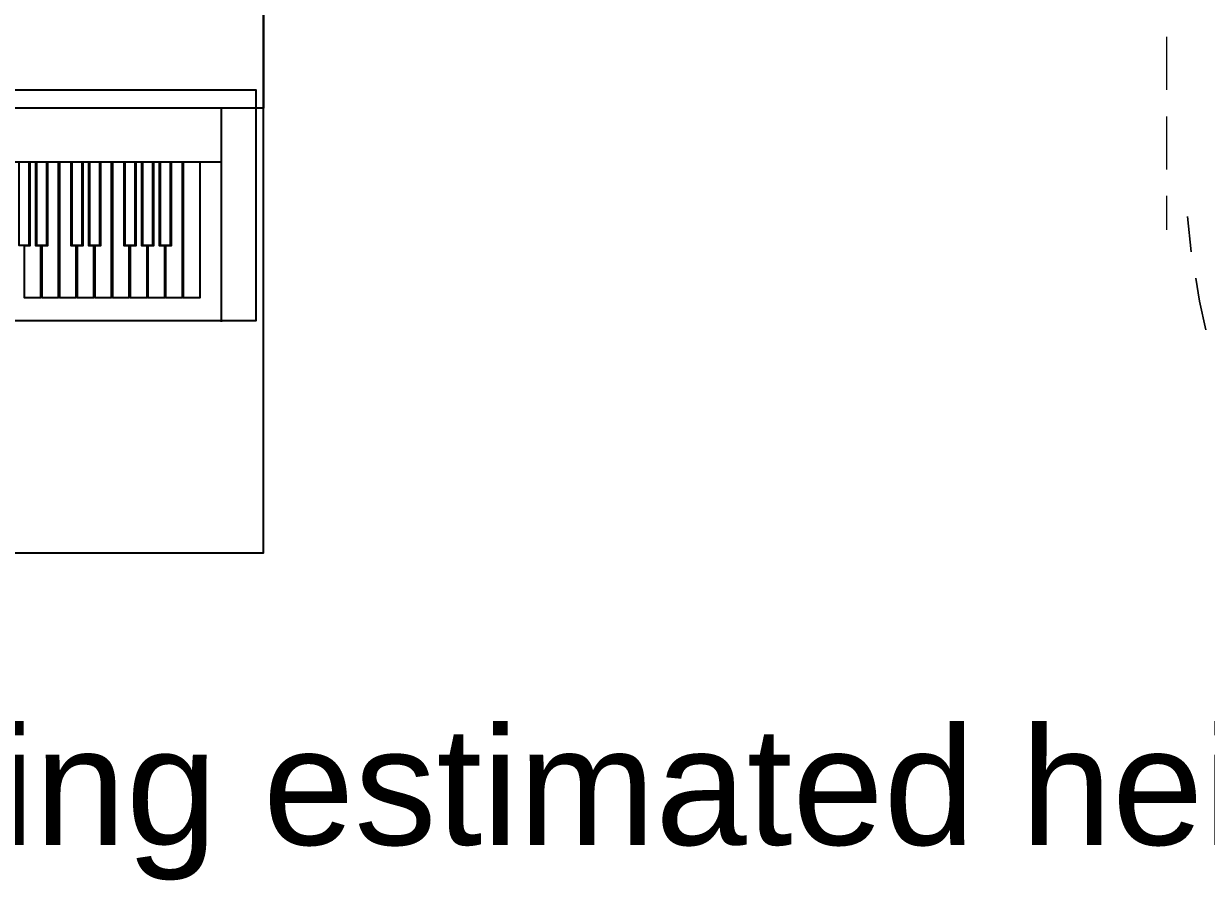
# Model space of a CAD drawing. Header units: millimetres. Extents: x -5841 to 140562, y 1006 to 102310.
# Drawn here: x 100010 to 101710, y 12833 to 14065 of the extents above; entities that cross this region are included whole.
import ezdxf

# ---------------------------------------------------------------- set-up
doc = ezdxf.new("R2010")
doc.units = ezdxf.units.MM
doc.header["$LTSCALE"] = 10
doc.layers.add('PDF18_0', color=7, linetype='Continuous')
doc.layers.add('PDF18_Text', color=7, linetype='Continuous')
doc.layers.add('PDF18_F-2DFurniture-01', color=7, linetype='Continuous', true_color=0x545454)
doc.layers.add('PDF18_F-Furniture-01', color=7, linetype='Continuous', true_color=0xdd6e8a)
doc.styles.add('PDF ArialMT', font='arial.ttf')

msp = doc.modelspace()

# ---------------------------------------------------------------- linework, layer by layer
at = {"layer": 'PDF18_0', "color": 0, "lineweight": 0, "true_color": 0x939598}
for points in [[(101652.99076, 13969.41881), (101652.99076, 14045.61688)], [(101652.99076, 13855.1217), (101652.99076, 13931.31977)], [(101652.99076, 13768.34057), (101652.99076, 13817.02267)]]:
    msp.add_lwpolyline(points, dxfattribs=at)
for points in [[(101687.91487, 13736.59137), (101682.62334, 13787.39008)], [(101709.08101, 13624.41088), (101699.55625, 13665.68483), (101694.26471, 13698.49233), (101699.55625, 13665.68483)]]:
    msp.add_lwpolyline(points, close=True, dxfattribs=at)
at = {"layer": 'PDF18_F-2DFurniture-01', "lineweight": 25}
for points in [[(98854.82828, 14293.26061), (100354.44864, 14293.26061), (100354.44864, 13942.96114), (98854.82828, 13942.96114)], [(98867.52796, 13969.41881), (100343.86557, 13969.41881), (100343.86557, 13637.11055), (98867.52796, 13637.11055)]]:
    msp.add_lwpolyline(points, close=True, dxfattribs=at)
for points in [[(100294.12517, 13636.05225), (100294.12517, 13942.96114)], [(98910.91853, 13865.70477), (100294.12517, 13865.70477)], [(100003.09087, 13865.70477), (100003.09087, 13746.11613), (100017.90716, 13746.11613), (100017.90716, 13865.70477)], [(100018.96547, 13865.70477), (100018.96547, 13745.05782), (100010.49902, 13745.05782), (100010.49902, 13670.97636), (100034.84007, 13670.97636), (100034.84007, 13745.05782), (100027.43192, 13745.05782), (100027.43192, 13865.70477)], [(100028.49023, 13865.70477), (100028.49023, 13746.11613), (100043.30652, 13746.11613), (100043.30652, 13865.70477)], [(100044.36483, 13865.70477), (100044.36483, 13745.05782), (100035.89837, 13745.05782), (100035.89837, 13670.97636), (100060.23942, 13670.97636), (100060.23942, 13865.70477)], [(100061.29773, 13865.70477), (100061.29773, 13670.97636), (100085.63878, 13670.97636), (100085.63878, 13745.05782), (100078.23063, 13745.05782), (100078.23063, 13865.70477)], [(100079.28894, 13865.70477), (100079.28894, 13746.11613), (100094.10523, 13746.11613), (100094.10523, 13865.70477)], [(100095.16354, 13865.70477), (100095.16354, 13745.05782), (100086.69709, 13745.05782), (100086.69709, 13670.97636), (100111.03814, 13670.97636), (100111.03814, 13745.05782), (100103.62999, 13745.05782), (100103.62999, 13865.70477)], [(100104.6883, 13865.70477), (100104.6883, 13746.11613), (100119.50459, 13746.11613), (100119.50459, 13865.70477)], [(100120.5629, 13865.70477), (100120.5629, 13745.05782), (100112.09644, 13745.05782), (100112.09644, 13670.97636), (100136.43749, 13670.97636), (100136.43749, 13865.70477)], [(100137.4958, 13865.70477), (100137.4958, 13670.97636), (100161.83685, 13670.97636), (100161.83685, 13745.05782), (100154.4287, 13745.05782), (100154.4287, 13865.70477)], [(100155.48701, 13865.70477), (100155.48701, 13746.11613), (100170.3033, 13746.11613), (100170.3033, 13865.70477)], [(100171.36161, 13865.70477), (100171.36161, 13745.05782), (100162.89516, 13745.05782), (100162.89516, 13670.97636), (100187.23621, 13670.97636), (100187.23621, 13745.05782), (100179.82806, 13745.05782), (100179.82806, 13865.70477)], [(100180.88637, 13865.70477), (100180.88637, 13746.11613), (100195.70266, 13746.11613), (100195.70266, 13865.70477)], [(100196.76097, 13865.70477), (100196.76097, 13745.05782), (100188.29451, 13745.05782), (100188.29451, 13670.97636), (100212.63556, 13670.97636), (100212.63556, 13745.05782), (100205.22742, 13745.05782), (100205.22742, 13865.70477)], [(100206.28573, 13865.70477), (100206.28573, 13746.11613), (100221.10202, 13746.11613), (100221.10202, 13865.70477)], [(100222.16032, 13865.70477), (100222.16032, 13745.05782), (100213.69387, 13745.05782), (100213.69387, 13670.97636), (100238.03492, 13670.97636), (100238.03492, 13865.70477)], [(100239.09323, 13865.70477), (100239.09323, 13670.97636), (100263.43428, 13670.97636), (100263.43428, 13865.70477)]]:
    msp.add_lwpolyline(points, dxfattribs=at)
at = {"layer": 'PDF18_F-Furniture-01', "lineweight": 25}
msp.add_lwpolyline([(98854.82828, 13303.744), (100354.44864, 13303.744), (100354.44864, 14293.26061), (98854.82828, 14293.26061)], close=True, dxfattribs=at)

# ---------------------------------------------------------------- texts
at = {"layer": 'PDF18_Text', "color": 1, "insert": (98753.39988, 12942.64022), "char_height": 168.9806551, "attachment_point": 4, "style": 'PDF ArialMT'}
msp.add_mtext('Floor to ceiling estimated height', dxfattribs=at)

doc.saveas('drawing.dxf')
